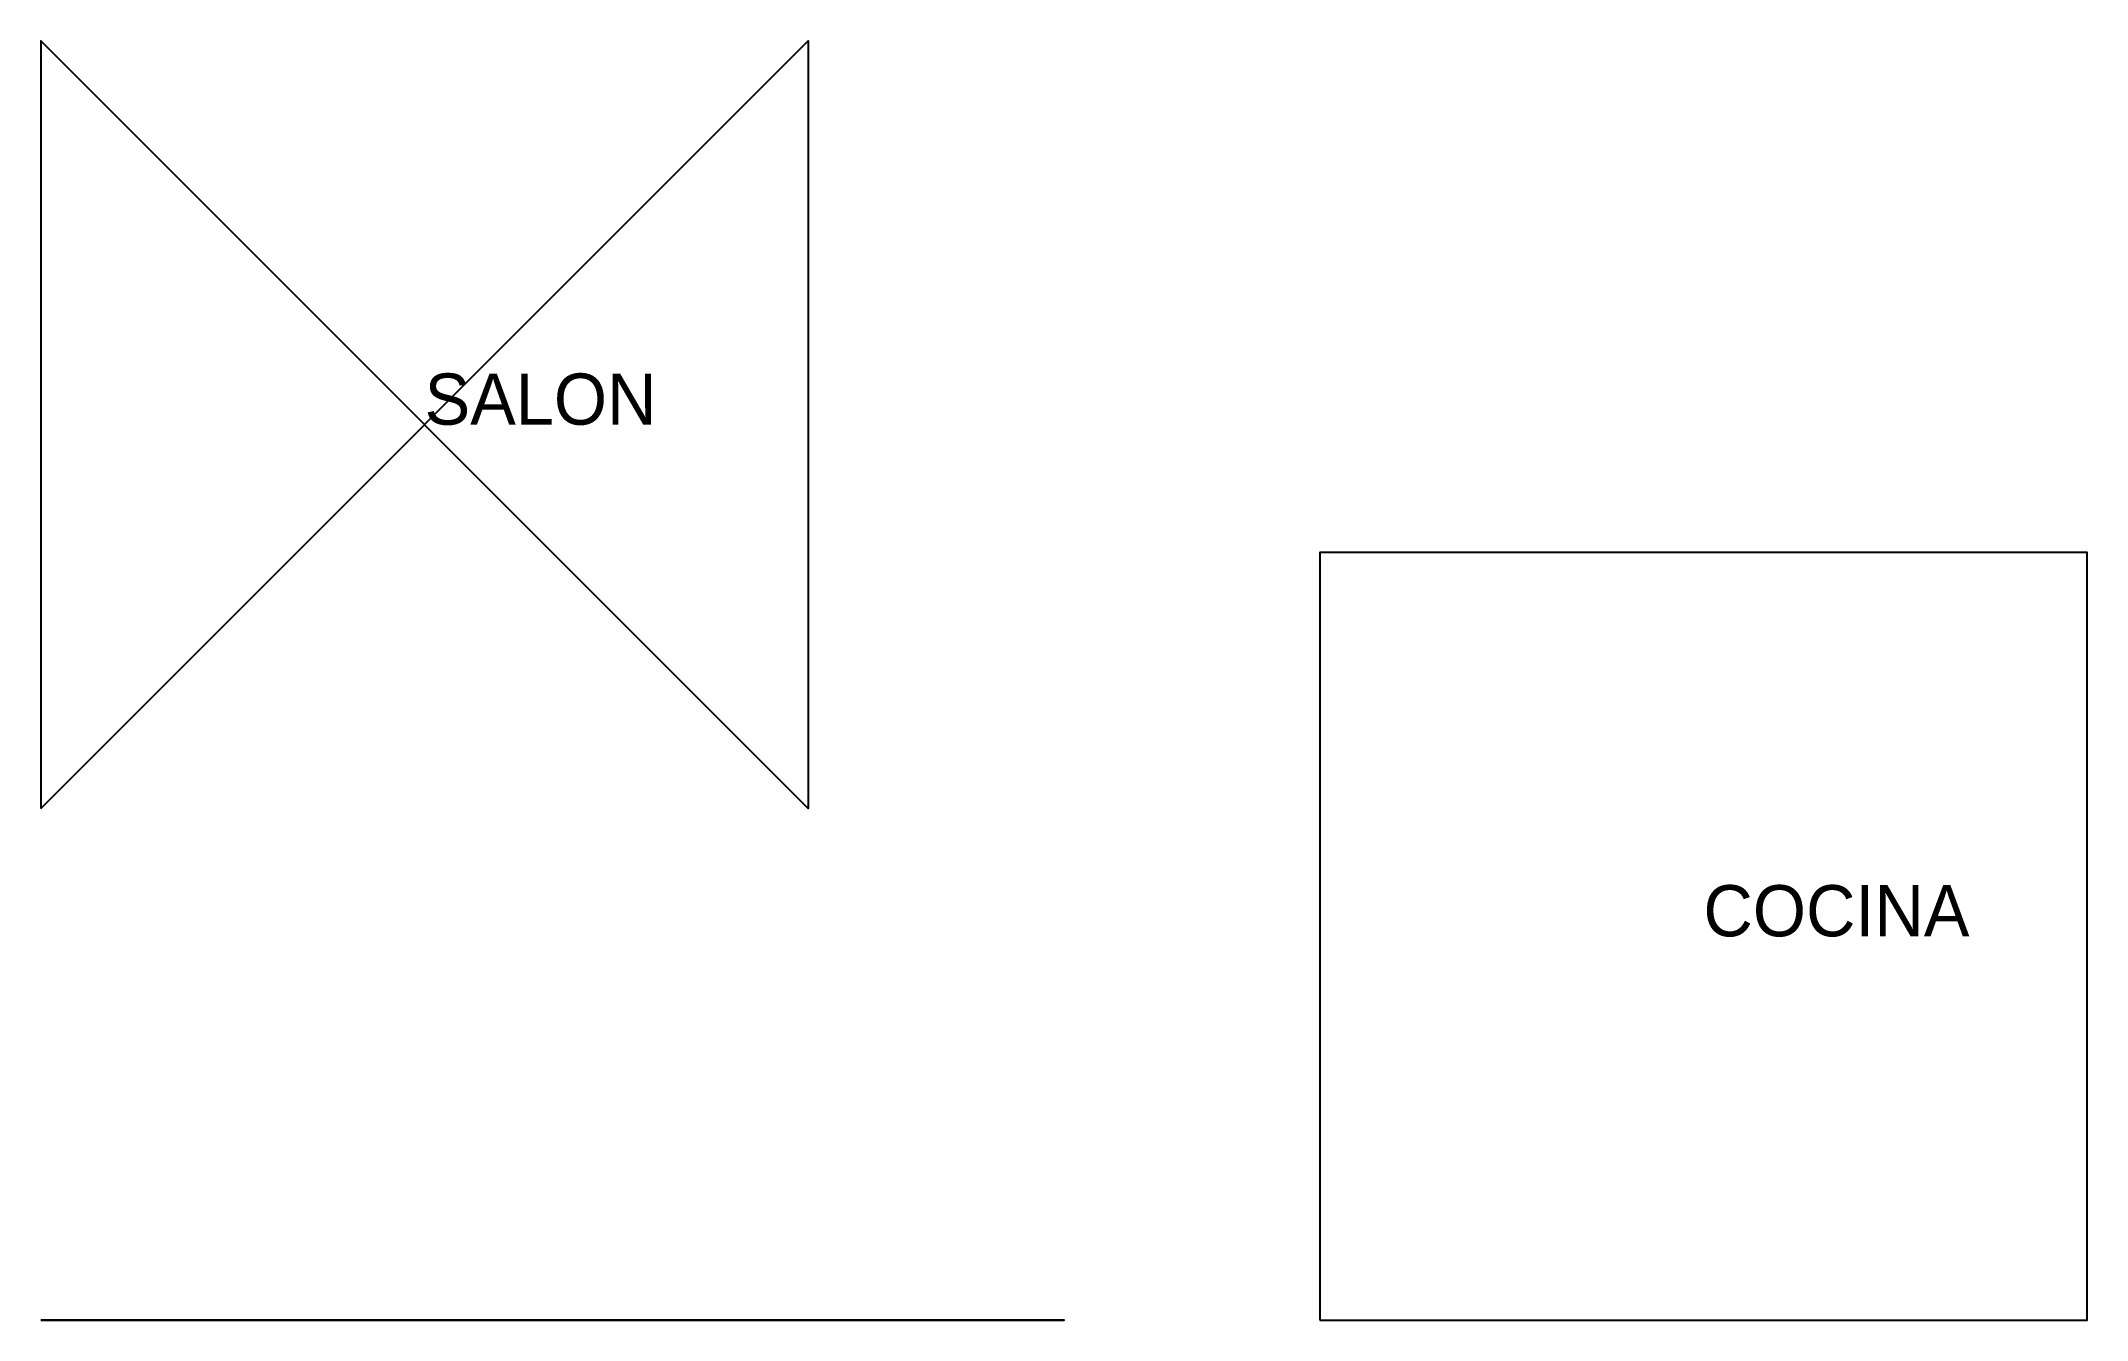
# Model space of a CAD drawing. Header units: metres. Extents: x 0 to 8, y 0 to 5.
import ezdxf

# ---------------------------------------------------------------- set-up
doc = ezdxf.new("R2010")
doc.units = ezdxf.units.M

msp = doc.modelspace()

# ---------------------------------------------------------------- linework, layer by layer
at = {"layer": 'ESTANCIAS'}
for points in [[(0, 2), (3, 5), (3, 2), (0, 5)], [(5, 0), (5, 0), (8, 0), (8, 3), (8, 3), (5, 3)], [(0, 0), (2, 0), (4, 0)]]:
    msp.add_lwpolyline(points, close=True, dxfattribs=at)

# ---------------------------------------------------------------- texts
for s, p in [('SALON', (1.5, 3.5)), ('COCINA', (6.5, 1.5))]:
    msp.add_text(s, height=0.2, dxfattribs=at).set_placement(p)

doc.saveas('drawing.dxf')
